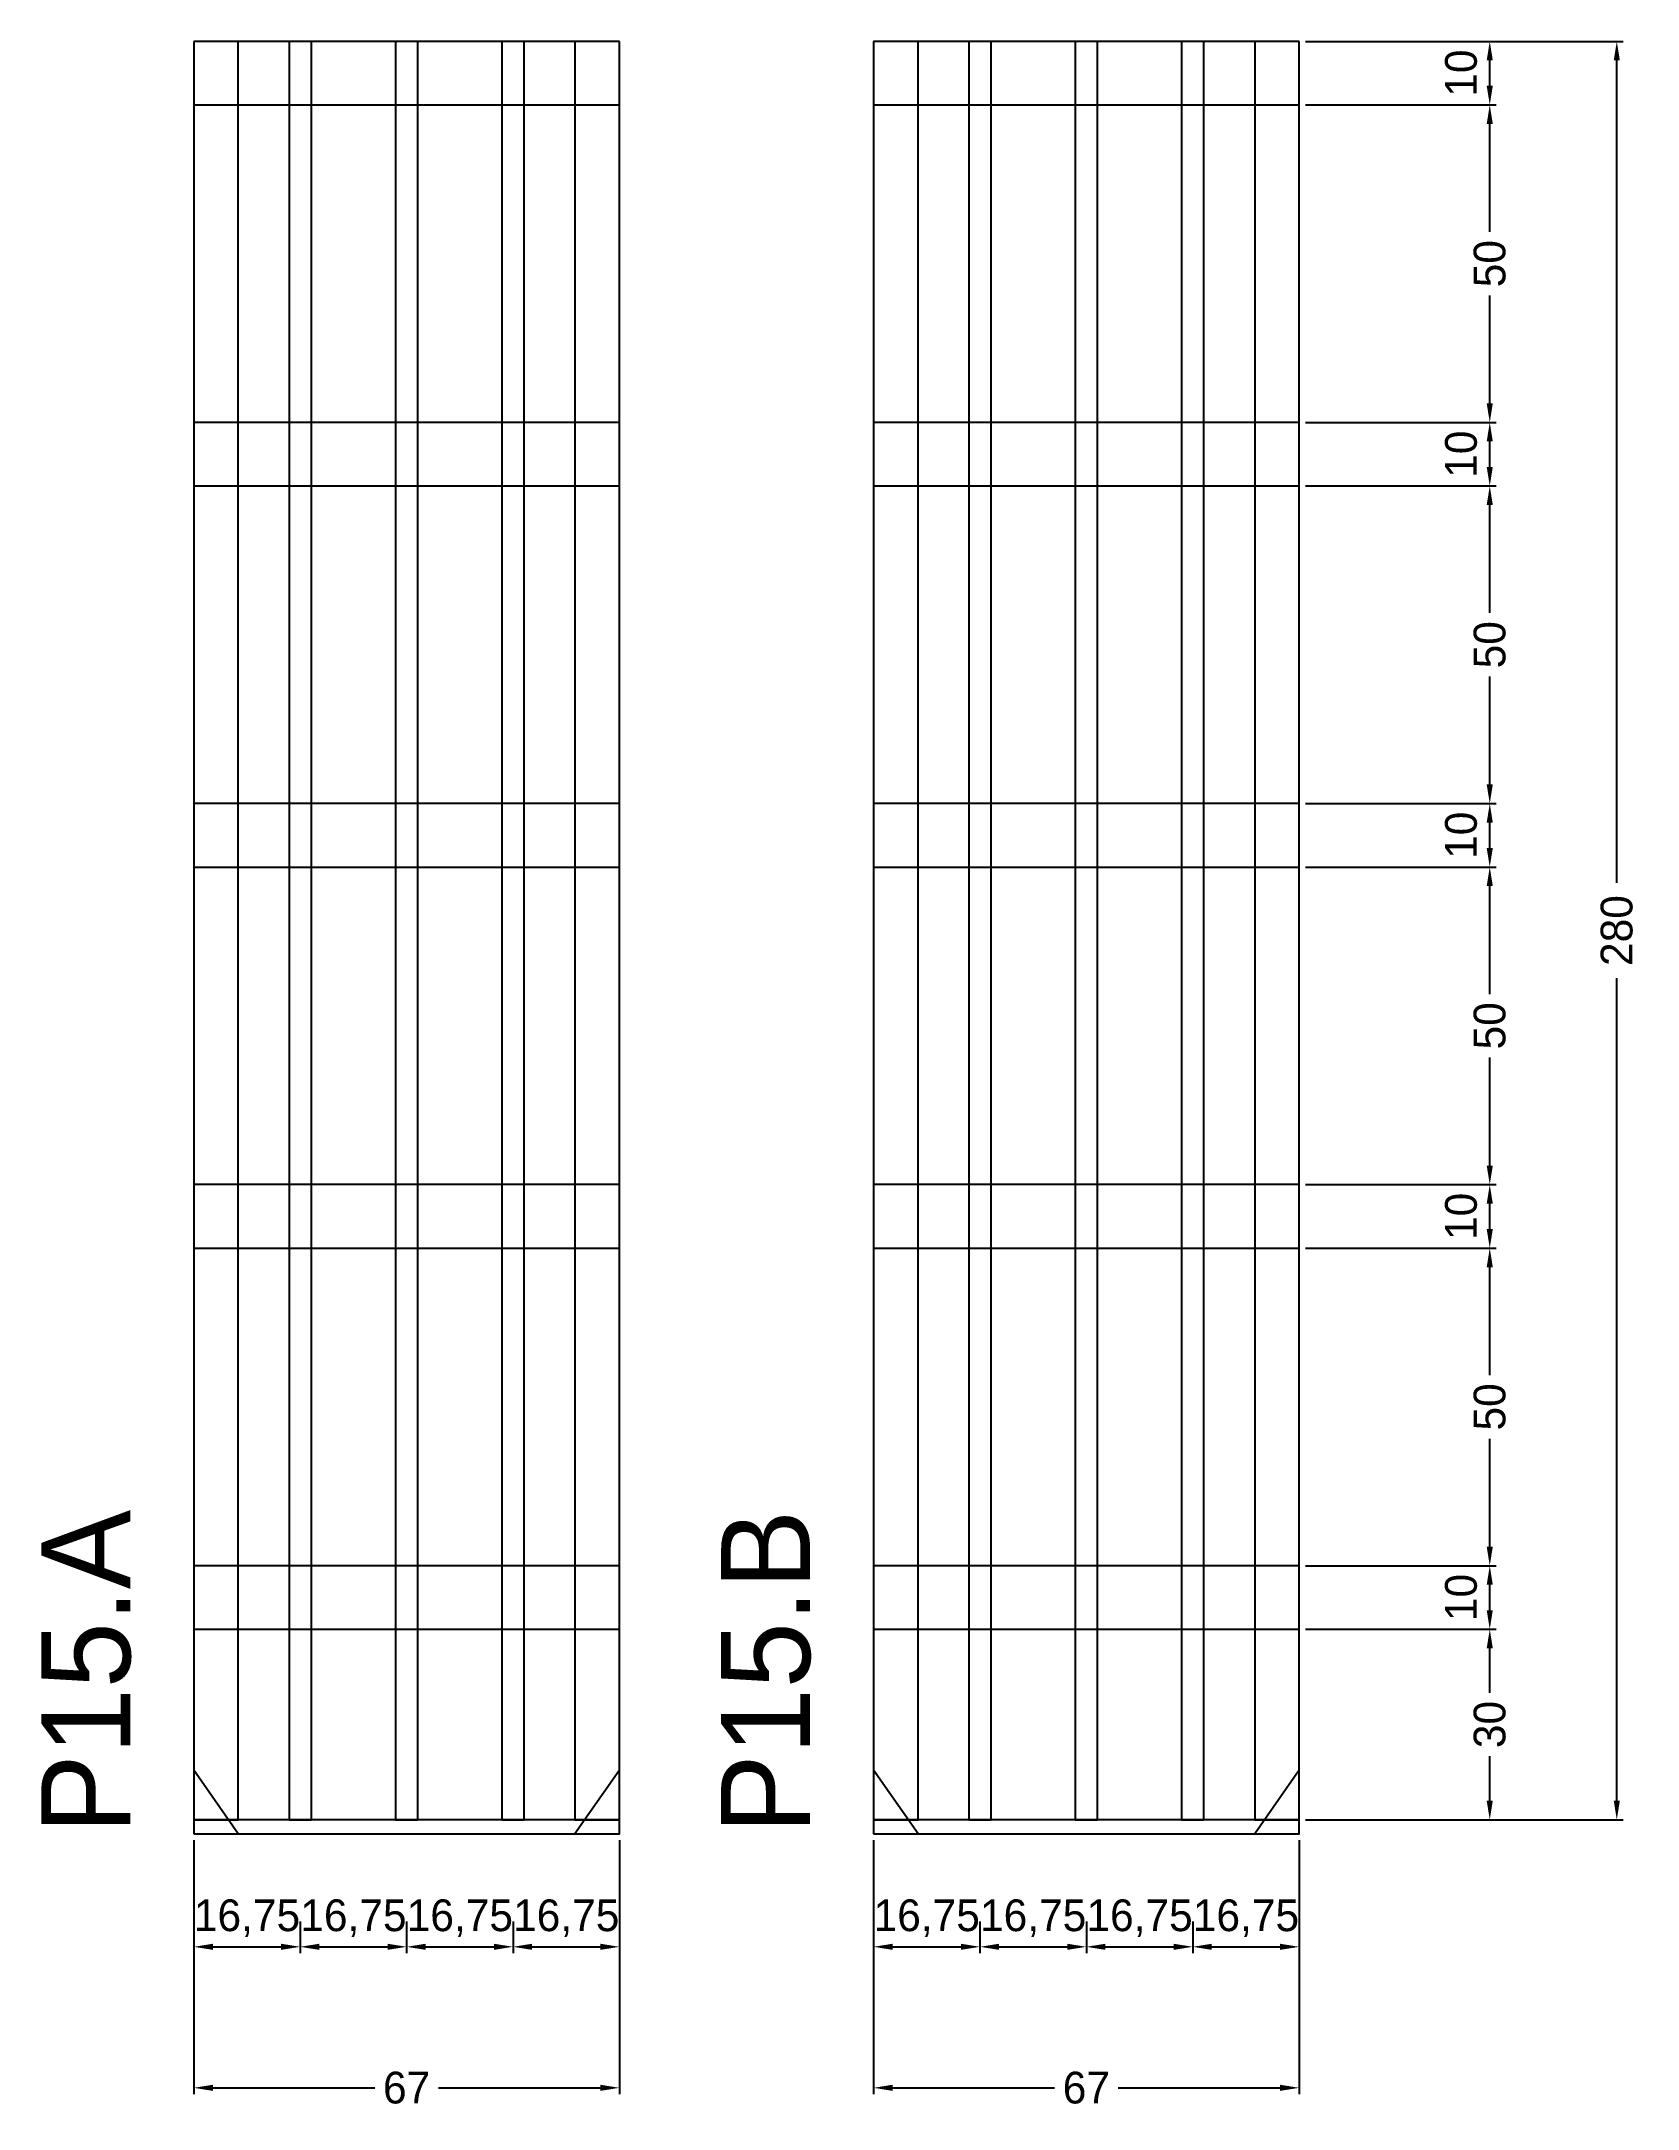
# Model space of a CAD drawing. Header units: centimetres. Extents: x -24 to 227, y -43 to 282.
import ezdxf

# ---------------------------------------------------------------- set-up
doc = ezdxf.new("R2010")
doc.units = ezdxf.units.CM
for name, color, linetype in [('COTA', 241, 'Continuous'), ('NOMENCLATURA', 7, 'Continuous'), ('SARR_2.2x10', 60, 'Continuous'), ('SARR_2.2x7', 40, 'Continuous'), ('SARR_3.5x7', 81, 'Continuous')]:
    doc.layers.add(name, color=color, linetype=linetype)
doc.dimstyles.new('PAINEL-NOVA', dxfattribs={"dimtxt": 5, "dimasz": 3, "dimexe": 1, "dimexo": 1, "dimgap": 1, "dimtad": 1, "dimcen": 2.5, "dimazin": 3, "dimtfac": 1, "dimtmove": 0, "dimatfit": 3})

# ---------------------------------------------------------------- blocks, each defined once
blk = doc.blocks.new('_CLOSEDFILLED')
at = {"color": 0, "linetype": 'BYBLOCK'}
blk.add_solid([(-1, 0.16), (0, 0), (-1, -0.16)], dxfattribs=at)
blk = doc.blocks.new('*D5')
for p, q in [((0, -1), (0, -41)), ((67, -1), (67, -41)), ((3, -40), (28.5, -40)), ((38.5, -40), (64, -40))]:
    blk.add_line(p, q)
at = {"layer": 'Defpoints'}
for p in [(0, 0), (67, 0), (0, -40)]:
    blk.add_point(p, dxfattribs=at)
at = {"layer": 'COTA', "xscale": 3, "yscale": 3, "rotation": 180}
blk.add_blockref('_CLOSEDFILLED', (0, -40), dxfattribs=at)
at = {"layer": 'COTA', "xscale": 3, "yscale": 3}
blk.add_blockref('_CLOSEDFILLED', (67, -40), dxfattribs=at)
at = {"layer": 'COTA', "insert": (33.5, -40), "char_height": 5, "attachment_point": 5}
blk.add_mtext('67', dxfattribs=at)
blk = doc.blocks.new('GRA-E')
at = {"layer": 'SARR_2.2x7'}
blk.add_lwpolyline([(0, 0), (7, 0), (0, 10)], close=True, dxfattribs=at)
blk = doc.blocks.new('GRA-D')
at = {"layer": 'SARR_2.2x7'}
blk.add_lwpolyline([(0, 0), (7, 0), (7, 10)], close=True, dxfattribs=at)
blk = doc.blocks.new('*D10')
for p, q in [((107, -1), (107, -41)), ((174, -1), (174, -41)), ((110, -40), (135.5, -40)), ((145.5, -40), (171, -40))]:
    blk.add_line(p, q)
at = {"layer": 'Defpoints'}
for p in [(107, 0), (174, 0), (107, -40)]:
    blk.add_point(p, dxfattribs=at)
at = {"layer": 'COTA', "xscale": 3, "yscale": 3, "rotation": 180}
blk.add_blockref('_CLOSEDFILLED', (107, -40), dxfattribs=at)
at = {"layer": 'COTA', "xscale": 3, "yscale": 3}
blk.add_blockref('_CLOSEDFILLED', (174, -40), dxfattribs=at)
at = {"layer": 'COTA', "insert": (140.5, -40), "char_height": 5, "attachment_point": 5}
blk.add_mtext('67', dxfattribs=at)
blk = doc.blocks.new('*D11')
for p, q in [((175, 282.2), (225, 282.2)), ((224, 149.7), (224, 279.2)), ((224, 5.2), (224, 134.7)), ((175, 2.2), (225, 2.2))]:
    blk.add_line(p, q)
at = {"layer": 'Defpoints'}
for p in [(174, 282.2), (174, 2.2), (224, 2.2)]:
    blk.add_point(p, dxfattribs=at)
at = {"layer": 'COTA', "xscale": 3, "yscale": 3}
for p, rotation in [((224, 282.2), 90), ((224, 2.2), 270)]:
    blk.add_blockref('_CLOSEDFILLED', p, dxfattribs=dict(at, rotation=rotation))
at = {"layer": 'COTA', "insert": (224, 142.2), "char_height": 5, "attachment_point": 5, "rotation": 90}
blk.add_mtext('280', dxfattribs=at)
blk = doc.blocks.new('*D12')
for p, q in [((175, 32.2), (205, 32.2)), ((204, 22.2), (204, 29.2)), ((204, 5.2), (204, 12.2)), ((175, 2.2), (205, 2.2))]:
    blk.add_line(p, q)
at = {"layer": 'Defpoints'}
for p in [(174, 32.2), (174, 2.2), (204, 2.2)]:
    blk.add_point(p, dxfattribs=at)
at = {"layer": 'COTA', "xscale": 3, "yscale": 3}
for p, rotation in [((204, 32.2), 90), ((204, 2.2), 270)]:
    blk.add_blockref('_CLOSEDFILLED', p, dxfattribs=dict(at, rotation=rotation))
at = {"layer": 'COTA', "insert": (204, 17.2), "char_height": 5, "attachment_point": 5, "rotation": 90}
blk.add_mtext('30', dxfattribs=at)
blk = doc.blocks.new('*D13')
for p, q in [((175, 42.2), (205, 42.2)), ((204, 35.2), (204, 39.2)), ((175, 32.2), (205, 32.2))]:
    blk.add_line(p, q)
at = {"layer": 'Defpoints'}
for p in [(174, 42.2), (174, 32.2), (204, 32.2)]:
    blk.add_point(p, dxfattribs=at)
at = {"layer": 'COTA', "xscale": 3, "yscale": 3}
for p, rotation in [((204, 42.2), 90), ((204, 32.2), 270)]:
    blk.add_blockref('_CLOSEDFILLED', p, dxfattribs=dict(at, rotation=rotation))
at = {"layer": 'COTA', "insert": (199.5, 37.2), "char_height": 5, "attachment_point": 5, "rotation": 90}
blk.add_mtext('10', dxfattribs=at)
blk = doc.blocks.new('*D14')
for p, q in [((175, 92.2), (205, 92.2)), ((204, 72.2), (204, 89.2)), ((204, 45.2), (204, 62.2)), ((175, 42.2), (205, 42.2))]:
    blk.add_line(p, q)
at = {"layer": 'Defpoints'}
for p in [(174, 92.2), (174, 42.2), (204, 42.2)]:
    blk.add_point(p, dxfattribs=at)
at = {"layer": 'COTA', "xscale": 3, "yscale": 3}
for p, rotation in [((204, 92.2), 90), ((204, 42.2), 270)]:
    blk.add_blockref('_CLOSEDFILLED', p, dxfattribs=dict(at, rotation=rotation))
at = {"layer": 'COTA', "insert": (204, 67.2), "char_height": 5, "attachment_point": 5, "rotation": 90}
blk.add_mtext('50', dxfattribs=at)
blk = doc.blocks.new('*D15')
for p, q in [((175, 102.2), (205, 102.2)), ((204, 95.2), (204, 99.2)), ((175, 92.2), (205, 92.2))]:
    blk.add_line(p, q)
at = {"layer": 'Defpoints'}
for p in [(174, 102.2), (174, 92.2), (204, 92.2)]:
    blk.add_point(p, dxfattribs=at)
at = {"layer": 'COTA', "xscale": 3, "yscale": 3}
for p, rotation in [((204, 102.2), 90), ((204, 92.2), 270)]:
    blk.add_blockref('_CLOSEDFILLED', p, dxfattribs=dict(at, rotation=rotation))
at = {"layer": 'COTA', "insert": (199.5, 97.2), "char_height": 5, "attachment_point": 5, "rotation": 90}
blk.add_mtext('10', dxfattribs=at)
blk = doc.blocks.new('*D16')
for p, q in [((175, 152.2), (205, 152.2)), ((204, 132.2), (204, 149.2)), ((204, 105.2), (204, 122.2)), ((175, 102.2), (205, 102.2))]:
    blk.add_line(p, q)
at = {"layer": 'Defpoints'}
for p in [(174, 152.2), (174, 102.2), (204, 102.2)]:
    blk.add_point(p, dxfattribs=at)
at = {"layer": 'COTA', "xscale": 3, "yscale": 3}
for p, rotation in [((204, 152.2), 90), ((204, 102.2), 270)]:
    blk.add_blockref('_CLOSEDFILLED', p, dxfattribs=dict(at, rotation=rotation))
at = {"layer": 'COTA', "insert": (204, 127.2), "char_height": 5, "attachment_point": 5, "rotation": 90}
blk.add_mtext('50', dxfattribs=at)
blk = doc.blocks.new('*D17')
for p, q in [((175, 162.2), (205, 162.2)), ((204, 155.2), (204, 159.2)), ((175, 152.2), (205, 152.2))]:
    blk.add_line(p, q)
at = {"layer": 'Defpoints'}
for p in [(174, 162.2), (174, 152.2), (204, 152.2)]:
    blk.add_point(p, dxfattribs=at)
at = {"layer": 'COTA', "xscale": 3, "yscale": 3}
for p, rotation in [((204, 162.2), 90), ((204, 152.2), 270)]:
    blk.add_blockref('_CLOSEDFILLED', p, dxfattribs=dict(at, rotation=rotation))
at = {"layer": 'COTA', "insert": (199.5, 157.2), "char_height": 5, "attachment_point": 5, "rotation": 90}
blk.add_mtext('10', dxfattribs=at)
blk = doc.blocks.new('*D18')
for p, q in [((175, 212.2), (205, 212.2)), ((204, 192.2), (204, 209.2)), ((204, 165.2), (204, 182.2)), ((175, 162.2), (205, 162.2))]:
    blk.add_line(p, q)
at = {"layer": 'Defpoints'}
for p in [(174, 212.2), (174, 162.2), (204, 162.2)]:
    blk.add_point(p, dxfattribs=at)
at = {"layer": 'COTA', "xscale": 3, "yscale": 3}
for p, rotation in [((204, 212.2), 90), ((204, 162.2), 270)]:
    blk.add_blockref('_CLOSEDFILLED', p, dxfattribs=dict(at, rotation=rotation))
at = {"layer": 'COTA', "insert": (204, 187.2), "char_height": 5, "attachment_point": 5, "rotation": 90}
blk.add_mtext('50', dxfattribs=at)
blk = doc.blocks.new('*D19')
for p, q in [((175, 222.2), (205, 222.2)), ((204, 215.2), (204, 219.2)), ((175, 212.2), (205, 212.2))]:
    blk.add_line(p, q)
at = {"layer": 'Defpoints'}
for p in [(174, 222.2), (174, 212.2), (204, 212.2)]:
    blk.add_point(p, dxfattribs=at)
at = {"layer": 'COTA', "xscale": 3, "yscale": 3}
for p, rotation in [((204, 222.2), 90), ((204, 212.2), 270)]:
    blk.add_blockref('_CLOSEDFILLED', p, dxfattribs=dict(at, rotation=rotation))
at = {"layer": 'COTA', "insert": (199.5, 217.2), "char_height": 5, "attachment_point": 5, "rotation": 90}
blk.add_mtext('10', dxfattribs=at)
blk = doc.blocks.new('*D20')
for p, q in [((175, 272.2), (205, 272.2)), ((204, 252.2), (204, 269.2)), ((204, 225.2), (204, 242.2)), ((175, 222.2), (205, 222.2))]:
    blk.add_line(p, q)
at = {"layer": 'Defpoints'}
for p in [(174, 272.2), (174, 222.2), (204, 222.2)]:
    blk.add_point(p, dxfattribs=at)
at = {"layer": 'COTA', "xscale": 3, "yscale": 3}
for p, rotation in [((204, 272.2), 90), ((204, 222.2), 270)]:
    blk.add_blockref('_CLOSEDFILLED', p, dxfattribs=dict(at, rotation=rotation))
at = {"layer": 'COTA', "insert": (204, 247.2), "char_height": 5, "attachment_point": 5, "rotation": 90}
blk.add_mtext('50', dxfattribs=at)
blk = doc.blocks.new('*D21')
for p, q in [((175, 282.2), (205, 282.2)), ((204, 275.2), (204, 279.2)), ((175, 272.2), (205, 272.2))]:
    blk.add_line(p, q)
at = {"layer": 'Defpoints'}
for p in [(174, 282.2), (174, 272.2), (204, 272.2)]:
    blk.add_point(p, dxfattribs=at)
at = {"layer": 'COTA', "xscale": 3, "yscale": 3}
for p, rotation in [((204, 282.2), 90), ((204, 272.2), 270)]:
    blk.add_blockref('_CLOSEDFILLED', p, dxfattribs=dict(at, rotation=rotation))
at = {"layer": 'COTA', "insert": (199.5, 277.2), "char_height": 5, "attachment_point": 5, "rotation": 90}
blk.add_mtext('10', dxfattribs=at)

msp = doc.modelspace()

# ---------------------------------------------------------------- linework, layer by layer
at = {"layer": 'SARR_2.2x10'}
for p, q in [((67, 282.2), (0, 282.2)), ((0, 282.2), (0, 272.2)), ((67, 272.2), (67, 282.2)), ((174, 282.2), (107, 282.2)), ((107, 282.2), (107, 272.2)), ((174, 272.2), (174, 282.2)), ((0, 272.2), (67, 272.2)), ((107, 272.2), (174, 272.2)), ((67, 222.2), (0, 222.2)), ((0, 222.2), (0, 212.2)), ((67, 212.2), (67, 222.2)), ((174, 222.2), (107, 222.2)), ((107, 222.2), (107, 212.2)), ((174, 212.2), (174, 222.2)), ((0, 212.2), (67, 212.2)), ((107, 212.2), (174, 212.2)), ((67, 162.2), (0, 162.2)), ((0, 162.2), (0, 152.2)), ((67, 152.2), (67, 162.2)), ((174, 162.2), (107, 162.2)), ((107, 162.2), (107, 152.2)), ((174, 152.2), (174, 162.2)), ((0, 152.2), (67, 152.2)), ((107, 152.2), (174, 152.2)), ((67, 102.2), (0, 102.2)), ((0, 102.2), (0, 92.2)), ((67, 92.2), (67, 102.2)), ((174, 102.2), (107, 102.2)), ((107, 102.2), (107, 92.2)), ((174, 92.2), (174, 102.2)), ((0, 92.2), (67, 92.2)), ((107, 92.2), (174, 92.2)), ((67, 42.2), (0, 42.2)), ((0, 42.2), (0, 32.2)), ((67, 32.2), (67, 42.2)), ((174, 42.2), (107, 42.2)), ((107, 42.2), (107, 32.2)), ((174, 32.2), (174, 42.2)), ((0, 32.2), (67, 32.2)), ((107, 32.2), (174, 32.2))]:
    msp.add_line(p, q, dxfattribs=at)
at = {"layer": 'SARR_2.2x7'}
for p, q in [((7, 282.2), (0, 282.2)), ((0, 282.2), (0, 2.2)), ((7, 2.2), (7, 282.2)), ((67, 282.2), (60, 282.2)), ((60, 282.2), (60, 2.2)), ((67, 2.2), (67, 282.2)), ((114, 282.2), (107, 282.2)), ((107, 282.2), (107, 2.2)), ((114, 2.2), (114, 282.2)), ((174, 282.2), (167, 282.2)), ((167, 282.2), (167, 2.2)), ((174, 2.2), (174, 282.2)), ((67, 2.2), (0, 2.2)), ((0, 2.2), (0, 0)), ((0, 2.2), (7, 2.2)), ((0, 0), (67, 0)), ((60, 2.2), (67, 2.2)), ((67, 0), (67, 2.2)), ((174, 2.2), (107, 2.2)), ((107, 2.2), (107, 0)), ((107, 2.2), (114, 2.2)), ((107, 0), (174, 0)), ((167, 2.2), (174, 2.2)), ((174, 0), (174, 2.2))]:
    msp.add_line(p, q, dxfattribs=at)
at = {"layer": 'SARR_3.5x7'}
for p, q in [((18.5, 282.2), (15, 282.2)), ((15, 282.2), (15, 2.2)), ((18.5, 2.2), (18.5, 282.2)), ((35.25, 282.2), (31.75, 282.2)), ((31.75, 282.2), (31.75, 2.2)), ((35.25, 2.2), (35.25, 282.2)), ((52, 282.2), (48.5, 282.2)), ((48.5, 282.2), (48.5, 2.2)), ((52, 2.2), (52, 282.2)), ((125.5, 282.2), (122, 282.2)), ((122, 282.2), (122, 2.2)), ((125.5, 2.2), (125.5, 282.2)), ((142.25, 282.2), (138.75, 282.2)), ((138.75, 282.2), (138.75, 2.2)), ((142.25, 2.2), (142.25, 282.2)), ((159, 282.2), (155.5, 282.2)), ((155.5, 282.2), (155.5, 2.2)), ((159, 2.2), (159, 282.2)), ((15, 2.2), (18.5, 2.2)), ((31.75, 2.2), (35.25, 2.2)), ((48.5, 2.2), (52, 2.2)), ((122, 2.2), (125.5, 2.2)), ((138.75, 2.2), (142.25, 2.2)), ((155.5, 2.2), (159, 2.2))]:
    msp.add_line(p, q, dxfattribs=at)

# ---------------------------------------------------------------- block references
at = {"layer": 'SARR_2.2x7'}
for name, p in [('GRA-E', (0, 0)), ('GRA-D', (60, 0)), ('GRA-E', (107, 0)), ('GRA-D', (167, 0))]:
    msp.add_blockref(name, p, dxfattribs=at)

# ---------------------------------------------------------------- texts
at = {"layer": 'NOMENCLATURA'}
for s, p in [('P15.A', (-10, 0)), ('P15.B', (97, 0))]:
    msp.add_text(s, height=14, rotation=90, dxfattribs=at).set_placement(p)

# ---------------------------------------------------------------- dimensions: what is measured, and where the dimension line sits
at = {"layer": 'COTA'}
for base, p1, p2, picture, middle in [((224, 2.2), (174, 2.2), (174, 282.2), '*D11', (224, 142.2)), ((204, 272.2), (174, 272.2), (174, 282.2), '*D21', (199.5, 277.2)), ((204, 222.2), (174, 222.2), (174, 272.2), '*D20', (204, 247.2)), ((204, 212.2), (174, 212.2), (174, 222.2), '*D19', (199.5, 217.2)), ((204, 162.2), (174, 162.2), (174, 212.2), '*D18', (204, 187.2)), ((204, 152.2), (174, 152.2), (174, 162.2), '*D17', (199.5, 157.2)), ((204, 102.2), (174, 102.2), (174, 152.2), '*D16', (204, 127.2)), ((204, 92.2), (174, 92.2), (174, 102.2), '*D15', (199.5, 97.2)), ((204, 42.2), (174, 42.2), (174, 92.2), '*D14', (204, 67.2)), ((204, 32.2), (174, 32.2), (174, 42.2), '*D13', (199.5, 37.2)), ((204, 2.2), (174, 2.2), (174, 32.2), '*D12', (204, 17.2))]:
    dim = msp.add_linear_dim(base=base, p1=p1, p2=p2, angle=90, dimstyle='PAINEL-NOVA', dxfattribs=at)
    dim.commit()
    dim.dimension.update_dxf_attribs({"geometry": picture, "text_midpoint": middle})
for base, p1, p2, picture, middle in [((0, -40), (0, 0), (67, 0), '*D5', (33.5, -40)), ((107, -40), (107, 0), (174, 0), '*D10', (140.5, -40))]:
    dim = msp.add_linear_dim(base=base, p1=p1, p2=p2, dimstyle='PAINEL-NOVA', dxfattribs=at)
    dim.commit()
    dim.dimension.update_dxf_attribs({"geometry": picture, "text_midpoint": middle})
for base, p1, p2 in [((0, -17.8), (0, -12.8), (16.75, -12.8)), ((16.75, -17.8), (16.75, -12.8), (33.5, -12.8)), ((33.5, -17.8), (33.5, -12.8), (50.25, -12.8)), ((50.25, -17.8), (50.25, -12.8), (67, -12.8)), ((107, -17.8), (107, -12.8), (123.75, -12.8)), ((123.75, -17.8), (123.75, -12.8), (140.5, -12.8)), ((140.5, -17.8), (140.5, -12.8), (157.25, -12.8)), ((157.25, -17.8), (157.25, -12.8), (174, -12.8))]:
    msp.add_linear_dim(base=base, p1=p1, p2=p2, dimstyle='PAINEL-NOVA', dxfattribs=at).render()

doc.saveas('drawing.dxf')
